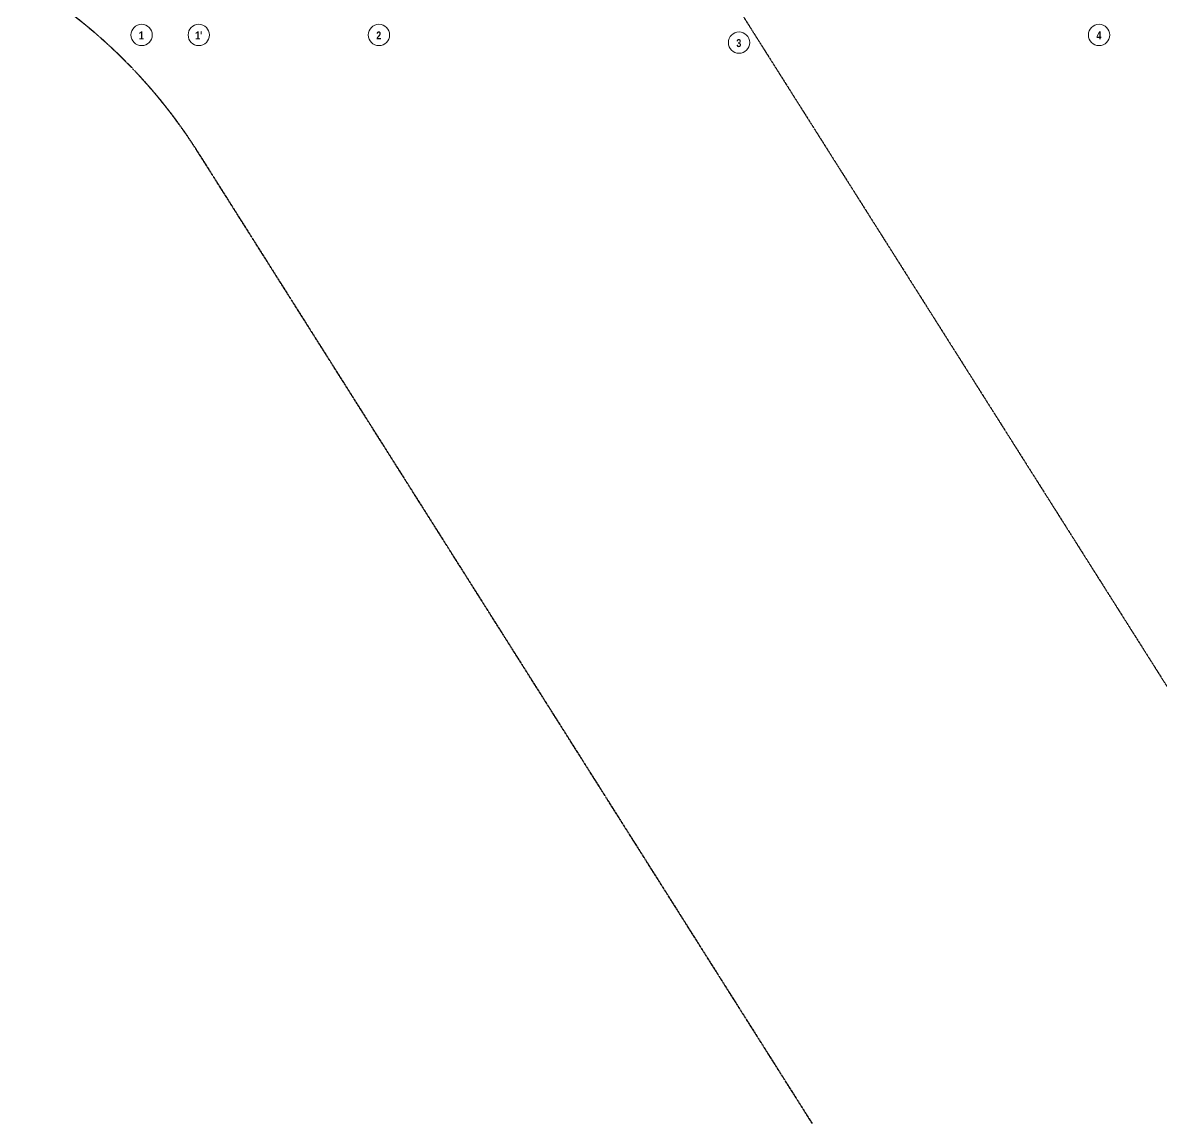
# Model space of a CAD drawing. Header units: centimetres. Extents: x -4512 to 25286, y -2765 to 13485.
# Drawn here: x 15739 to 17873, y 7892 to 9955 of the extents above; entities that cross this region are included whole.
import ezdxf

# ---------------------------------------------------------------- set-up
doc = ezdxf.new("R2010")
doc.units = ezdxf.units.CM
doc.linetypes.add('Grundgrenze', pattern=[0.9, 0.4, -0.1, 0.1, -0.1, 0.1, -0.1])
doc.layers.add('C-PROP-LINE', color=96, linetype='Grundgrenze', lineweight=25, true_color=0x008000)
doc.layers.add('S-GRID-IDEN', color=7, linetype='Continuous', lineweight=13)
doc.styles.add('Arial Unicode MS_B', font='', dxfattribs={"width": 0.8, "height": 15})
doc.styles.get('Arial Unicode MS_B').set_extended_font_data('Arial Unicode MS', bold=True)

# ---------------------------------------------------------------- blocks, each defined once
blk = doc.blocks.new('Family - ___-3356438-DD - FOK AF 300')
at = {"layer": 'C-PROP-LINE', "color": 1, "true_color": 0xff0000}
blk.add_line((30245.3, 10231.7), (31532.3, 8196.4), dxfattribs=at)
blk = doc.blocks.new('Family - ___-4252337-DD - FOK AF 300')
at = {"layer": 'C-PROP-LINE', "color": 5, "lineweight": 35, "true_color": 0x0000ff}
blk.add_line((30541.7, 7891.9), (29390.1, 9713.1), dxfattribs=at)
blk.add_arc((28545.3, 9178.2), 999.9, 32.3345, 58.8785, dxfattribs=at)
blk = doc.blocks.new('Raster - Raster horizontal Kreis-118396-DD - FOK AF 300')
at = {"layer": 'S-GRID-IDEN'}
blk.add_circle((0, 0), 0.4, dxfattribs=at)

msp = doc.modelspace()

# ---------------------------------------------------------------- block references
at = {"layer": 'C-PROP-LINE', "color": 5, "lineweight": 35, "true_color": 0x0000ff}
msp.add_blockref('Family - ___-4252337-DD - FOK AF 300', (-13323.377, 0), dxfattribs=at)
at = {"layer": 'C-PROP-LINE', "color": 1, "true_color": 0xff0000}
msp.add_blockref('Family - ___-3356438-DD - FOK AF 300', (-13323.377, 0), dxfattribs=at)
at = {"layer": 'S-GRID-IDEN', "xscale": 49.99999999999998, "yscale": 49.99999999999998, "zscale": 49.99999999999998, "rotation": 180}
for p in [(15961.389, 9932.305), (16068.711, 9932.305), (16406.389, 9932.305), (17756.389, 9932.305), (17081.389, 9918.058)]:
    msp.add_blockref('Raster - Raster horizontal Kreis-118396-DD - FOK AF 300', p, dxfattribs=at)

# ---------------------------------------------------------------- texts
at = {"layer": 'S-GRID-IDEN', "color": 191, "lineweight": 25, "true_color": 0xb46efa, "char_height": 15, "attachment_point": 1, "style": 'Arial Unicode MS_B'}
for s, insert, width in [('\\fArial Unicode MS|b1|i0|c0|p34|;\\W.8;1', (15956.349, 9938.866), 11.86497), ("1'", (16061.971, 9938.866), 16.03375), ('\\fArial Unicode MS|b1|i0|c0|p34|;\\W.8;2', (16401.349, 9938.866), 11.86497), ('\\fArial Unicode MS|b1|i0|c0|p34|;\\W.8;3', (17076.349, 9924.618), 11.86497), ('\\fArial Unicode MS|b1|i0|c0|p34|;\\W.8;4', (17751.349, 9938.866), 11.86497)]:
    msp.add_mtext(s, dxfattribs=dict(at, insert=insert, width=width))

doc.saveas('drawing.dxf')
